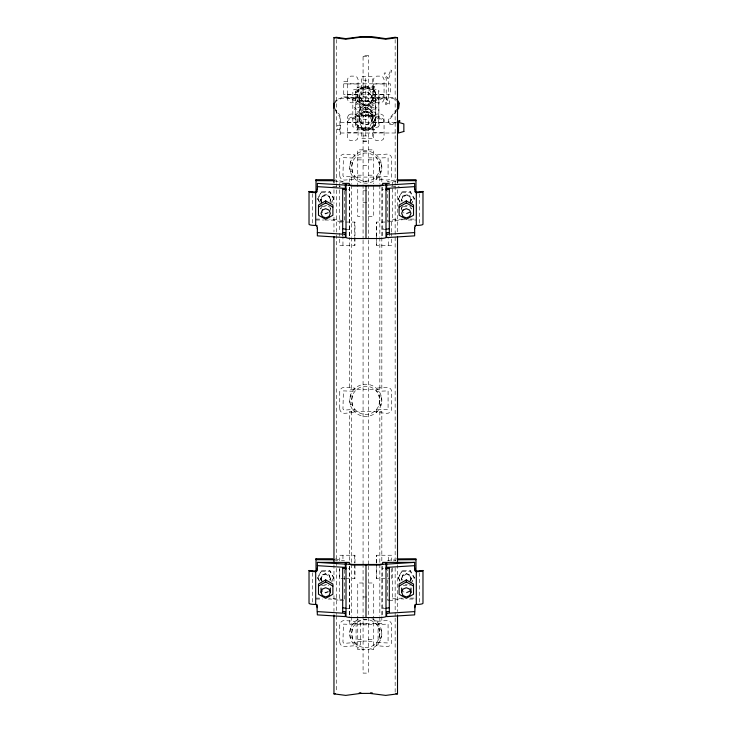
<?xml version="1.0" encoding="UTF-8"?>
<svg xmlns="http://www.w3.org/2000/svg" width="732" height="732" viewBox="0 0 732 732"><rect width="100%" height="100%" fill="white"/><g stroke="black" fill="none" stroke-linecap="round" stroke-linejoin="round"><path stroke-width="0.55" stroke-dasharray="3.66 2.75" d="M319.353 581.382L317.624 577.475L321.659 570.585L329.748 570.585L333.783 577.475L332.053 581.382M319.353 202.361L317.624 198.454L321.659 191.564L329.748 191.564L333.783 198.454L332.053 202.361M321.019 580.567L321.019 578.426L322.391 575.178L325.685 573.833L328.988 575.178L330.681 579.351L329.217 574.949L325.685 573.504L322.153 574.949L320.689 578.426L321.787 581.967M321.019 202.618L321.019 199.406L322.391 202.654M317.624 578.426L321.659 570.585M317.624 199.406L321.659 191.564M333.783 578.426L329.748 570.585M333.783 199.406L329.748 191.564M330.352 580.567L330.352 578.426L329.665 580.046M330.352 202.618L330.352 199.406L329.665 201.025M343.528 600.267L339.529 600.542L339.529 567.922M343.528 221.247L339.529 221.522L339.529 182.149L334.112 180.767M344.525 569.825L344.525 600.194L337.361 598.428L329.473 598.126M344.525 190.805L344.525 221.174L337.361 219.408L329.473 219.106M365.744 107.192L355.926 112.801L355.926 125.483L365.744 131.083L375.553 125.483L375.553 112.801L365.744 107.192L365.744 108.675L375.553 114.284M365.744 85.946L375.553 91.354L375.553 104.036L365.744 109.635L355.926 104.036L355.926 91.354L365.744 85.745M376.486 564.125L376.486 578.564L389.342 578.564M376.486 563.009L376.486 555.24L391.73 555.24L391.73 560.794M376.486 237.616L376.486 245.385L391.73 245.385L391.73 233.169M376.486 236.5L376.486 222.061L388.079 222.061M376.733 578.564L376.733 564.125M376.733 563.009L376.733 555.24M376.733 245.385L376.733 237.616M376.733 236.5L376.733 222.061M379.066 125.904L378.645 90.036C370.548 87.73 360.931 87.73 352.833 90.036L352.833 126.801C360.931 129.097 370.548 129.097 378.645 126.801L379.066 90.924M388.527 560.794L388.527 555.24M388.527 245.385L388.527 238.724M391.73 568.563L391.73 578.564L390.97 578.564M391.73 232.062L391.73 222.061L390.97 222.061M359.073 99.03L359.97 95.727A6.661 6.588 0 0 1 371.508 95.727L372.405 99.03L371.508 102.324A6.661 6.588 0 0 1 359.97 102.324L359.073 98.536M372.405 117.797L371.508 121.1A6.661 6.588 0 0 1 359.97 121.1L359.073 117.797L359.97 114.512A6.661 6.588 0 0 1 371.508 114.512L372.405 118.3M390.668 70.052L391.821 70.528L388.683 78.489L388.683 99.808L389.735 102.013L389.104 104.749L385.801 104.749L385.169 102.013L386.222 99.808L386.222 78.489L384.099 73.191L385.252 72.715L387.448 78.525L390.668 70.116M359.412 95.197L361.26 90.768L365.744 88.938L370.218 90.768L372.066 95.197L372.066 106.662L370.218 111.09L365.744 112.92L361.26 111.09L359.412 106.662L359.412 95.197L361.26 99.625L365.744 101.455L373.1 100.385C365.003 101.382 355.834 102.443 348.469 98.143L347.416 95.91M359.412 106.662L361.26 102.233L365.744 100.403L370.218 102.233L372.066 106.662M359.412 110.166L361.26 105.747L365.744 103.907L370.218 105.747L372.066 110.166L372.066 121.631L370.218 126.06L365.744 127.899L361.26 126.06L359.412 121.631L359.412 110.166L361.26 114.595L365.744 116.434L370.218 114.595L372.066 110.166M359.412 121.631L361.26 117.212L365.744 115.372L373.1 116.452C365.003 115.446 355.834 114.384 348.469 118.694L347.416 120.917M372.066 95.197L370.218 99.625L365.744 101.455L358.378 100.385C366.476 101.382 375.644 102.443 383.01 98.143L384.062 95.91M320.689 200.33L322.153 195.929L325.685 194.483L329.217 195.929L330.681 200.33L328.988 196.158L325.685 194.813L322.391 196.158L320.689 200.33L321.787 202.938M321.421 206.708L320.689 209.032L322.153 205.555M329.949 201.144L330.681 199.406M329.583 211.64L330.681 209.032L329.949 206.708M411.311 200.33L409.609 196.158L406.315 194.813L403.012 196.158L401.319 200.33L402.783 195.929L406.315 194.483L409.847 195.929L411.311 199.406L410.213 202.938M402.051 206.708L401.319 209.032L402.417 211.64M401.319 209.032L402.417 206.424M409.609 202.654L410.981 199.406L410.981 202.618M409.847 202.883L411.311 199.406M320.689 579.351L322.153 575.874L325.685 574.428L329.217 575.874M329.949 580.165L330.681 578.426M410.981 580.567L410.981 578.426L409.609 575.178L406.315 573.833L403.012 575.178L401.319 579.351L402.783 574.949L406.315 573.504L409.847 574.949L411.311 578.426L410.213 581.967M409.609 581.675L410.981 578.426M409.847 581.903L411.311 578.426M358.076 94.593L357.024 96.917L354.745 97.987L350.747 97.987L348.469 96.917L347.416 94.593M347.416 122.244L348.469 119.92L350.747 118.84L354.745 118.84L357.024 119.92L358.076 122.244M384.062 94.593L383.01 96.917L380.732 97.987L376.733 97.987L374.455 96.917L373.402 94.593M373.402 122.244L374.455 119.92L376.733 118.84L380.732 118.84L383.01 119.92L384.062 122.244M352.412 99.845L354.078 98.527L355.743 99.845M355.743 116.983L354.078 118.3L352.412 116.983M375.736 99.845L377.401 98.527L379.066 99.845M379.066 116.983L377.401 118.3L375.736 116.983M355.743 108.116L355.322 109.004L355.661 108.052L354.489 107.714L376.989 107.714L375.818 108.052L375.736 108.72M373.402 89.094L374.455 86.87L372.936 87.639L374.93 86.788L365.744 87.501L356.548 86.788L358.543 87.639L357.024 86.87L358.076 89.094M358.076 127.734L357.024 129.967L358.543 129.198L356.548 130.049L365.744 129.326L374.93 130.049L372.936 129.198L374.455 129.967L373.402 127.734M331.477 202.389L333.783 198.454M399.947 202.361L398.217 198.454L402.252 191.564L410.341 191.564L414.376 198.454L412.647 202.361M398.217 199.406L402.252 191.564M410.917 204.365L414.376 198.454M331.477 581.409L333.783 577.475M399.947 581.382L398.217 577.475L402.252 570.585L410.341 570.585L414.376 577.475L412.647 581.382M398.217 578.426L402.252 570.585M410.917 583.386L414.376 577.475M334.121 103.221L336.308 99.845L342.219 97.512L392.196 97.512L397.009 99.369M335.265 102.681L336.747 100.385L342.347 98.18L392.068 98.18L396.561 99.909M397.293 108.912L388.619 119.472L388.042 122.473L389.479 124.349L392.535 124.568L396.241 122.839M396.488 110.944L389.241 119.764L388.747 122.308L389.827 123.708L392.407 123.891L396.552 121.96M383.55 228.713L382.671 229.29L385.993 229.299M383.55 607.734L382.671 608.31L385.993 608.319M357.088 91.363L365.744 86.422L374.4 91.363M355.926 92.836L365.744 87.227L375.553 92.836M357.088 100.266L365.744 105.207L374.4 100.266M365.744 106.195L374.4 101.254L374.4 90.375L365.744 85.434L357.088 90.375L357.088 101.254L365.744 106.195L365.744 105.207M355.926 102.553L365.744 108.153L375.553 102.553M355.926 114.284L365.744 108.675M365.744 110.642L357.088 115.583L357.088 126.453L365.744 131.394L374.4 126.453L374.4 115.583L365.744 110.642L365.744 111.63L357.088 116.571M375.553 124.001L365.744 129.601L355.926 124.001M374.4 125.465L365.744 130.406L357.088 125.465M322.153 196.853L325.685 195.407L329.217 196.853M328.339 212.289L325.685 213.378L322.153 211.932M328.339 212.875L325.685 213.954L322.153 212.509M402.783 196.853L406.315 195.407L409.847 196.853M409.847 211.932L406.315 213.378L403.661 212.289M409.847 212.509L406.315 213.954L403.661 212.875M328.339 591.31L325.685 592.398L322.153 590.953M328.339 591.895L325.685 592.975L322.153 591.529M402.783 575.874L406.315 574.428L409.847 575.874L411.311 579.351M409.847 590.953L406.315 592.398L403.661 591.31M409.847 591.529L406.315 592.975L403.661 591.895M394.639 180.035L387.475 181.801L392.471 182.149L395.939 181.106M388.472 221.247C394.722 221.75 400.733 218.767 407.166 220.021M387.475 560.822L394.639 559.056M393.34 560.913L395.939 560.126M388.472 600.267C393.679 601.137 398.547 598.108 403.863 599.041M355.661 108.775L354.489 109.123L376.989 109.123L375.818 108.775L375.736 108.116M339.529 182.149L344.525 181.801L335.1 179.889M363.072 56.282L368.406 56.282M368.406 76.686L372.734 76.686L372.734 100.668L368.406 100.668M363.072 80.209L368.406 80.209M347.416 81.38L343.747 81.38L343.747 96.917L347.416 96.917M343.747 83.814L390.394 83.814L390.394 94.474L343.747 94.474M347.416 83.979L358.076 83.979M373.402 83.979L384.062 83.979M347.416 94.318L358.076 94.318M373.402 94.318L384.062 94.318M363.072 96.432L368.406 96.432M363.072 119.435L368.406 119.435M340.554 122.345L398.528 122.345M347.416 122.72L358.076 122.72M373.402 122.72L384.062 122.72M340.554 125.675L337.223 125.675L337.223 129.674L340.554 129.674M347.416 132.529L358.076 132.529M373.402 132.529L384.062 132.529M340.554 133.004L398.528 133.004M363.072 135.914L368.406 135.914M368.406 138.54L372.734 138.54L372.734 114.549L361.407 114.549L361.407 138.54L365.744 138.54L365.744 114.549M363.072 141.011L368.406 141.011M363.072 141.596L368.406 141.596M363.072 149.868L357.747 149.868L357.747 216.498L363.072 216.498M368.406 149.868L373.732 149.868L373.732 183.75M363.072 151.002L368.406 151.002M357.747 157.865L363.072 157.865M368.406 157.865L373.732 157.865M357.747 159.86L363.072 159.86M368.406 159.86L373.732 159.86M350.509 162.76L352.504 162.76M378.975 162.76L380.969 162.76M363.072 165.514L368.406 165.514M350.509 171.425L352.504 171.425M378.975 171.425L380.969 171.425M357.747 175.186L363.072 175.186M368.406 175.186L373.732 175.186M363.072 181.737L368.406 181.737M332.767 186.642L340.472 186.642M391.529 186.642L399.233 186.642M363.072 190.805L368.406 190.805M321.659 192.516L329.748 192.516M402.252 192.516L410.341 192.516L414.376 199.406M363.072 202.508L368.406 202.508M324.697 205.344L326.71 205.344M405.29 205.344L407.303 205.344M321.659 206.296L328.732 206.296M403.268 206.296L410.341 206.296M368.406 216.498L373.732 216.498L373.732 184.784M402.527 219.106L394.639 219.408L387.475 221.174L387.475 190.805M410.368 219.097L415.977 219.088M316.023 220.021L323.736 220.021M324.834 220.021L334.112 220.14L339.529 221.522M408.264 220.021L415.977 220.021M342.137 222.061L339.749 222.061L339.749 232.062M345.705 222.061L354.993 222.061L354.993 236.5M346.007 229.299L349.338 229.299L348.45 228.713M350.509 395.985L352.504 395.985M378.975 395.985L380.969 395.985M350.509 404.64L352.504 404.64M378.975 404.64L380.969 404.64M321.659 571.536L329.748 571.536M402.252 571.536L410.341 571.536L414.376 578.426M344.671 578.564L339.749 578.564L339.749 568.563M345.797 578.564L354.993 578.564L354.993 564.125M363.072 582.992L357.747 582.992L357.747 649.623L363.072 649.623M368.406 582.992L373.732 582.992L373.732 649.623L368.406 649.623M324.697 584.365L326.71 584.365M405.29 584.365L407.303 584.365M321.659 585.316L328.732 585.316M403.268 585.316L410.341 585.316M363.072 596.983L368.406 596.983M402.527 598.126L394.639 598.428L387.475 600.194L387.475 569.825M410.368 598.117L415.977 598.108M316.023 599.041L322.638 599.041M328.137 599.041L334.112 599.16L339.529 600.542M409.362 599.041L415.977 599.041M346.007 608.319L349.338 608.319L348.45 607.734M363.072 619.848L368.406 619.848M373.732 620.974L378.069 620.974L378.069 644.965L373.732 644.965M363.072 623.902L368.406 623.902M357.747 624.304L363.072 624.304M368.406 624.304L373.732 624.304M363.072 624.854L368.406 624.854M350.509 629.2L352.504 629.2M378.975 629.2L380.969 629.2M350.509 637.865L352.504 637.865M378.975 637.865L380.969 637.865M357.747 639.631L363.072 639.631M368.406 639.631L373.732 639.631M363.072 641.086L368.406 641.086M357.747 641.635L363.072 641.635M368.406 641.635L373.732 641.635M316.023 219.088L321.632 219.097M316.023 598.108L321.632 598.117M335.1 558.909L344.525 560.822M334.112 559.788L338.66 560.913M365.744 111.63L374.4 116.571M334.478 107.851L337.168 112.371L339.236 114.11L340.554 116.928L340.554 134.34L339.886 134.34L339.886 117.074L333.792 108.016M398.217 198.454L400.523 202.389M317.624 198.454L321.083 204.365M398.217 577.475L400.523 581.409M317.624 577.475L321.083 583.386M384.062 120.917L383.01 118.694C375.644 114.384 366.476 115.446 358.378 116.452L365.744 115.372L370.218 117.212L372.066 121.631M410.579 206.708L411.311 209.032L409.847 205.555M402.335 201.025L401.648 199.406L401.648 202.618M401.319 199.406L402.051 201.144M329.583 206.424L330.681 209.032M320.689 199.406L322.153 202.883M402.335 580.046L401.648 578.426L401.648 580.567M401.319 578.426L402.051 580.165M321.019 578.426L322.391 581.675M320.689 578.426L322.153 581.903M419.637 193.733L419.637 224.276M419.637 572.753L419.637 603.296M410.341 191.564L410.341 192.516M410.341 570.585L410.341 571.536M397.513 189.716L397.513 232.017M397.513 564.692L397.513 611.559M395.152 39.546L395.152 184.739M395.152 185.882L395.152 560.849M395.152 567.712L395.152 616.866M395.152 618.009L395.152 692.316M392.471 182.149L392.471 221.522M392.471 567.922L392.471 600.542M389.323 232.575L389.323 235.86M382.662 187.154L382.662 237.36M382.662 566.175L382.662 615.246M381.83 181.655L381.83 177.089L349.649 177.089L349.649 181.655M381.83 187.355L381.83 236.418M381.83 237.561L381.83 389.314L349.649 389.314L349.649 237.561M381.83 560.785L381.83 411.311L349.649 411.311L349.649 560.785M381.83 566.486L381.83 615.548M381.83 616.692L381.83 623.536L349.649 623.536L349.649 616.692M379.835 177.089L379.835 183.933M379.835 185.077L379.835 236.418M379.835 237.561L379.835 389.314M379.835 411.311L379.835 563.064M379.835 564.207L379.835 615.548M379.835 616.692L379.835 623.536M372.405 98.536A6.661 6.588 0 0 1 362.404 104.237A6.661 6.588 0 0 1 362.404 92.827A6.661 6.588 0 0 1 372.405 98.536L372.405 99.03M368.406 114.466L368.406 239.099M368.406 240.242L368.406 564.967M368.406 566.111L368.406 673.111L363.072 673.111L363.072 566.111M365.744 108.153L365.744 109.635M363.072 114.466L363.072 184.208M363.072 184.784L363.072 239.099M363.072 240.242L363.072 564.967M359.073 117.797L359.073 118.3M355.743 90.978L355.743 125.849M354.993 237.616L354.993 245.385L339.749 245.385L339.749 233.169M354.993 563.009L354.993 555.24L339.749 555.24L339.749 560.794M354.745 222.061L354.745 236.5M354.745 237.616L354.745 245.385M354.745 555.24L354.745 563.009M354.745 564.125L354.745 578.564M351.644 177.089L351.644 183.933M351.644 185.077L351.644 236.418M351.644 237.561L351.644 389.314M351.644 411.311L351.644 563.064M351.644 564.207L351.644 615.548M351.644 616.692L351.644 623.536M349.649 187.355L349.649 236.418M349.649 566.486L349.649 615.548M349.338 187.154L349.338 237.36M349.338 566.175L349.338 615.246M342.951 235.393L342.951 245.385M342.951 555.24L342.951 560.794M342.677 232.575L342.677 235.86M339.749 158.661L339.749 175.524M339.749 391.876L339.749 408.749M339.749 625.101L339.749 641.973M336.327 39.546L336.327 182.451M336.327 183.595L336.327 560.849M336.327 561.993L336.327 614.578M336.327 615.722L336.327 692.316M333.966 189.716L333.966 203.432M333.966 217.157L333.966 232.017M333.966 564.692L333.966 582.983M333.966 595.555L333.966 611.559M312.363 193.733L312.363 224.276M312.363 572.753L312.363 603.296M339.749 175.524A4.602 4.602 0 0 0 344.671 180.072L354.993 179.276L354.745 176.092L344.671 176.87L343.4 176.522L342.951 175.524L343.4 157.664L354.745 158.094L354.993 154.91L344.671 154.104A4.602 4.602 0 0 0 339.749 158.661M339.749 641.973A4.602 4.602 0 0 0 344.671 646.521L354.993 645.725L354.745 642.54L344.671 643.318L343.4 642.961L342.951 641.973L343.4 624.112L354.745 624.533L354.993 621.349L344.671 620.553A4.602 4.602 0 0 0 339.749 625.101M339.749 408.749A4.602 4.602 0 0 0 344.671 413.296L354.993 412.5L354.745 409.316L344.671 410.094L343.4 409.737L342.951 408.749L343.4 390.888L354.745 391.309L354.993 388.125L344.671 387.329A4.602 4.602 0 0 0 339.749 391.876M371.902 618.668A16.095 16.095 0 0 1 378.508 643.327A16.095 16.095 0 0 1 352.97 643.327A16.095 16.095 0 0 1 359.586 618.668M382.662 568.947A6.661 1.162 0 0 1 383.55 568.371M348.45 568.371A6.661 1.162 0 0 1 349.338 568.947M382.662 189.927A6.661 1.162 0 0 1 383.55 189.341M348.45 189.341A6.661 1.162 0 0 1 349.338 189.927M375.736 90.978L375.736 125.849L375.736 90.978M386.34 102.105L386.679 103.669L388.216 103.669L388.564 102.169L387.448 99.772L386.222 99.808L387.448 99.772L386.34 102.105M376.733 176.092L376.486 179.276L386.807 180.072A4.602 4.602 0 0 0 391.73 175.524L391.73 158.661A4.602 4.602 0 0 0 386.807 154.113L376.486 154.91L376.733 158.094L388.079 157.664L388.079 176.522L376.733 176.092M376.733 409.316L376.486 412.5L386.807 413.296A4.602 4.602 0 0 0 391.73 408.749L391.73 391.876A4.602 4.602 0 0 0 386.807 387.329L376.486 388.125L376.733 391.309L388.079 390.888L388.079 409.737L376.733 409.316M376.733 642.54L376.486 645.725L386.807 646.521A4.602 4.602 0 0 0 391.73 641.973L391.73 625.101A4.602 4.602 0 0 0 386.807 620.553L376.486 621.349L376.733 624.533L388.079 624.112L388.079 642.961L376.733 642.54M350.71 161.763L349.649 167.088L350.71 172.423L352.705 172.423L351.644 167.088L352.705 161.763L350.71 161.763M379.835 167.088L378.773 172.423L380.768 172.423L381.83 167.088L380.768 161.763L378.773 161.763L379.835 167.088A14.091 14.091 0 0 1 358.689 179.294A14.091 14.091 0 0 1 358.689 154.891A14.091 14.091 0 0 1 379.835 167.088M350.71 394.978L349.649 400.312L350.71 405.647L352.705 405.647L351.644 400.312L352.705 394.978L350.71 394.978M379.835 400.312L378.773 405.647L380.768 405.647L381.83 400.312L380.768 394.978L378.773 394.978L379.835 400.312A14.091 14.091 0 0 1 358.689 412.519A14.091 14.091 0 0 1 358.689 388.106A14.091 14.091 0 0 1 379.835 400.312M350.71 628.202L349.649 633.537L350.71 638.862L352.705 638.862L351.644 633.537L352.705 628.202L350.71 628.202M379.835 633.537L378.773 638.862L380.768 638.862L381.83 633.537L380.768 628.202L378.773 628.202L379.835 633.537A14.091 14.091 0 0 1 358.689 645.743A14.091 14.091 0 0 1 358.689 621.331A14.091 14.091 0 0 1 379.835 633.537M348.469 115.171L347.416 117.587L347.416 137.341L348.469 139.638L350.747 140.709L354.745 140.709L357.024 139.638L358.076 137.341L358.076 117.587L357.024 115.171L354.745 114.046L350.747 114.046L348.469 115.171M358.076 99.241L357.024 101.666L354.745 102.782L350.747 102.782L348.469 101.666L347.416 99.241L347.416 79.495L348.469 77.189L350.747 76.119L354.745 76.119L357.024 77.189L358.076 79.495L358.076 99.241M374.455 115.171L373.402 117.587L373.402 137.341L374.455 139.638L376.733 140.709L380.732 140.709L383.01 139.638L384.062 137.341L384.062 117.587L383.01 115.171L380.732 114.046L376.733 114.046L374.455 115.171M384.062 99.241L383.01 101.666L380.732 102.782L376.733 102.782L374.455 101.666L373.402 99.241L373.402 79.495L374.455 77.189L376.733 76.119L380.732 76.119L383.01 77.189L384.062 79.495L384.062 99.241M368.406 55.705L363.072 55.705L363.072 105.499L368.406 105.499L368.406 55.705M365.744 76.686L361.407 76.686L361.407 100.668L365.744 100.668L365.744 76.686M360.409 620.974L356.081 620.974L356.081 644.965L360.409 644.965L360.409 620.974M357.692 181.033A16.095 16.095 0 0 0 381.83 167.088A16.095 16.095 0 0 0 357.692 153.153A16.095 16.095 0 0 0 357.692 181.033M352.97 410.112A16.095 16.095 0 0 0 380.603 406.47A16.095 16.095 0 0 0 363.639 384.355A16.095 16.095 0 0 0 352.97 410.112M359.97 121.594A6.661 6.588 0 0 0 371.508 121.594A6.661 6.588 0 0 0 365.744 111.712A6.661 6.588 0 0 0 359.97 121.594"/><path stroke-width="1.1" d="M316.023 571.116L316.023 558.745L332.84 558.754M316.023 192.095L316.023 179.715L332.84 179.733M330.352 588.052L330.352 592.325L328.988 595.573L325.685 596.919L322.391 595.573L321.019 592.325L321.019 588.052M366 617.543L366 564.473M366 238.522L366 185.452M333.792 108.016L334.121 103.221M398.016 108.025L398.601 103.322L397.073 100.76M317.359 188.765L316.828 192.104L315.693 192.626A6.661 1.162 0 0 1 309.023 191.464L309.023 224.276A6.661 1.162 0 0 0 315.693 225.438L316.828 225.959M317.359 567.785L316.828 570.548L315.693 571.07L309.023 570.493L309.023 603.296A6.661 1.162 0 0 0 315.693 604.458L316.828 604.98L317.359 607.734M414.641 228.713L415.172 225.374M415.172 604.394L414.641 614.88L386.661 616.619L386.661 611.595L389.323 611.595M414.641 607.734L415.172 604.98L416.307 604.458A6.661 1.162 0 0 0 422.977 603.296L422.977 570.493L416.307 571.07L415.172 570.548L414.641 567.785M321.019 592.325L322.391 589.077L325.685 587.732L328.988 589.077L330.352 592.325M401.648 592.325L403.012 589.077L406.315 587.732L409.609 589.077L410.981 592.325L409.609 595.573L406.315 596.919L403.012 595.573L401.648 592.325L401.648 588.052M397.211 110.065L398.656 108.299L399.297 103.175L397.009 99.369M385.993 184.867L379.332 186.029L352.668 186.029L346.007 184.867M385.956 563.905L379.332 565.049L352.668 565.049L346.044 563.905M325.685 200.907L318.484 205.006L318.484 215.226L325.685 219.316L332.886 215.226L332.886 205.006L325.685 200.907L325.685 202.938L318.484 207.037M406.315 200.907L399.114 205.006L399.114 215.226L406.315 219.316L413.516 215.226L413.516 205.006L406.315 200.907L406.315 202.938L399.114 207.037M325.685 579.927L318.484 584.026L318.484 594.247L325.685 598.337L332.886 594.247L332.886 584.026L325.685 579.927L325.685 581.958L318.484 586.058M406.315 579.927L399.114 584.026L399.114 594.247L406.315 598.337L413.516 594.247L413.516 584.026L406.315 579.927L406.315 581.958L413.516 586.058M399.114 586.058L406.315 581.958M397.586 121.475L399.654 120.515L399.937 121.119L397.165 122.409M309.023 191.464L315.693 192.049L316.828 191.528M415.172 225.959L416.307 225.438A6.661 1.162 0 0 0 422.977 224.276L422.977 191.464L416.307 192.049L415.172 191.528M382.662 184.867L379.322 185.452L352.678 185.452L349.338 184.867M385.993 189.927L389.323 189.341M385.993 229.299L389.323 228.713M385.993 568.947L389.323 568.371M385.993 608.319L389.323 607.734M333.966 182.863L333.966 37.671L336.327 37.259L345.751 38.64L361.745 36.6L372.268 36.701L385.727 38.64L395.152 37.259L397.513 37.671L397.513 182.863M397.513 37.671L385.727 39.199L369.733 37.176L360.473 37.231L345.751 39.199L333.966 37.671M333.966 614.99L333.966 693.872L335.54 693.597M397.513 614.99L397.513 693.872L385.727 695.4L369.733 693.378L360.473 693.424L345.751 695.4L333.966 693.872M396.9 179.889L415.977 179.715L415.977 192.095M396.9 558.909L415.977 558.745L415.977 571.116M386.661 185.105L414.641 183.366L414.641 189.341M414.641 186.642L386.661 188.38L386.661 183.366L389.323 183.366M386.661 234.313L414.641 232.575M386.661 564.125L414.641 562.386L414.641 568.371L415.172 571.125L416.307 571.646A6.661 1.162 0 0 0 422.977 570.493M414.641 565.662L386.661 567.401L386.661 562.386L414.641 562.386M386.661 613.334L414.641 611.595M397.888 180.767L415.977 180.648M397.888 559.788L415.977 559.669M359.211 692.893L360.894 692.829M342.677 183.366L345.339 183.366L345.339 188.38L317.359 186.642M342.677 232.575L345.339 232.575L345.339 237.598L317.359 235.86L317.359 228.137M389.323 232.575L386.661 232.575L386.661 237.598L414.641 235.86L414.641 228.137M309.023 570.493A6.661 1.162 0 0 0 315.693 571.646L316.828 571.125L317.359 568.371L317.359 562.386L345.339 562.386L345.339 567.401L317.359 565.662M342.677 611.595L345.339 611.595L345.339 616.619L317.359 614.88L316.828 604.394M370.584 692.829L372.268 692.893M334.112 180.767L316.023 180.648L316.023 179.715M334.112 559.788L316.023 559.669L316.023 558.745M345.339 185.105L317.359 183.366L317.359 189.341M317.359 232.575L345.339 234.313M317.359 562.386L345.339 564.125M317.359 611.595L345.339 613.334M342.677 189.341L346.007 189.927M342.677 228.713L346.007 229.299M342.677 568.371L346.007 568.947M342.677 607.734L346.007 608.319M395.939 693.597L397.513 693.872M406.315 202.938L413.516 207.037M325.685 202.938L332.886 207.037M325.685 581.958L332.886 586.058M414.641 188.765L415.172 192.104L416.307 192.626A6.661 1.162 0 0 0 422.977 191.464M316.828 225.374L317.359 228.713M419.637 191.464L419.637 192.022M419.637 570.493L419.637 571.042M416.307 192.049L416.307 225.438M416.307 571.07L416.307 604.458M410.981 588.052L410.981 592.325M397.513 236.592L397.513 562.405M389.323 233.462L389.323 188.765A6.661 1.162 0 0 0 385.993 188.92M389.323 612.483L389.323 567.785A6.661 1.162 0 0 0 385.993 567.941M382.662 185.553L382.662 183.366L385.993 183.366L385.993 237.36A6.661 1.162 0 0 1 379.322 238.522L352.678 238.522A6.661 1.162 0 0 1 346.007 237.36L346.007 183.366L349.338 183.366L349.338 185.553M342.677 233.462L342.677 188.765A6.661 1.162 0 0 1 346.007 188.92M342.677 612.483L342.677 567.785A6.661 1.162 0 0 1 346.007 567.941M333.966 236.592L333.966 562.405M315.693 192.049L315.693 225.438M315.693 571.07L315.693 604.458M312.363 191.464L312.363 192.022M312.363 570.493L312.363 571.042M322.391 210.057L321.019 213.305L322.391 216.553L325.685 217.898L328.988 216.553L330.352 213.305L328.988 210.057L325.685 208.712L322.391 210.057M403.012 210.057L401.648 213.305L403.012 216.553L406.315 217.898L409.609 216.553L410.981 213.305L409.609 210.057L406.315 208.712L403.012 210.057M382.662 563.887L379.322 564.473L352.678 564.473L349.338 563.887L349.338 562.386L346.007 562.386L346.007 616.39A6.661 1.162 0 0 0 352.678 617.543L379.322 617.543A6.661 1.162 0 0 0 385.993 616.39L385.993 562.386L382.662 562.386L382.662 563.887M403.854 131.476L398.528 133.004L398.528 122.345L403.854 123.882L403.854 131.476"/></g></svg>
